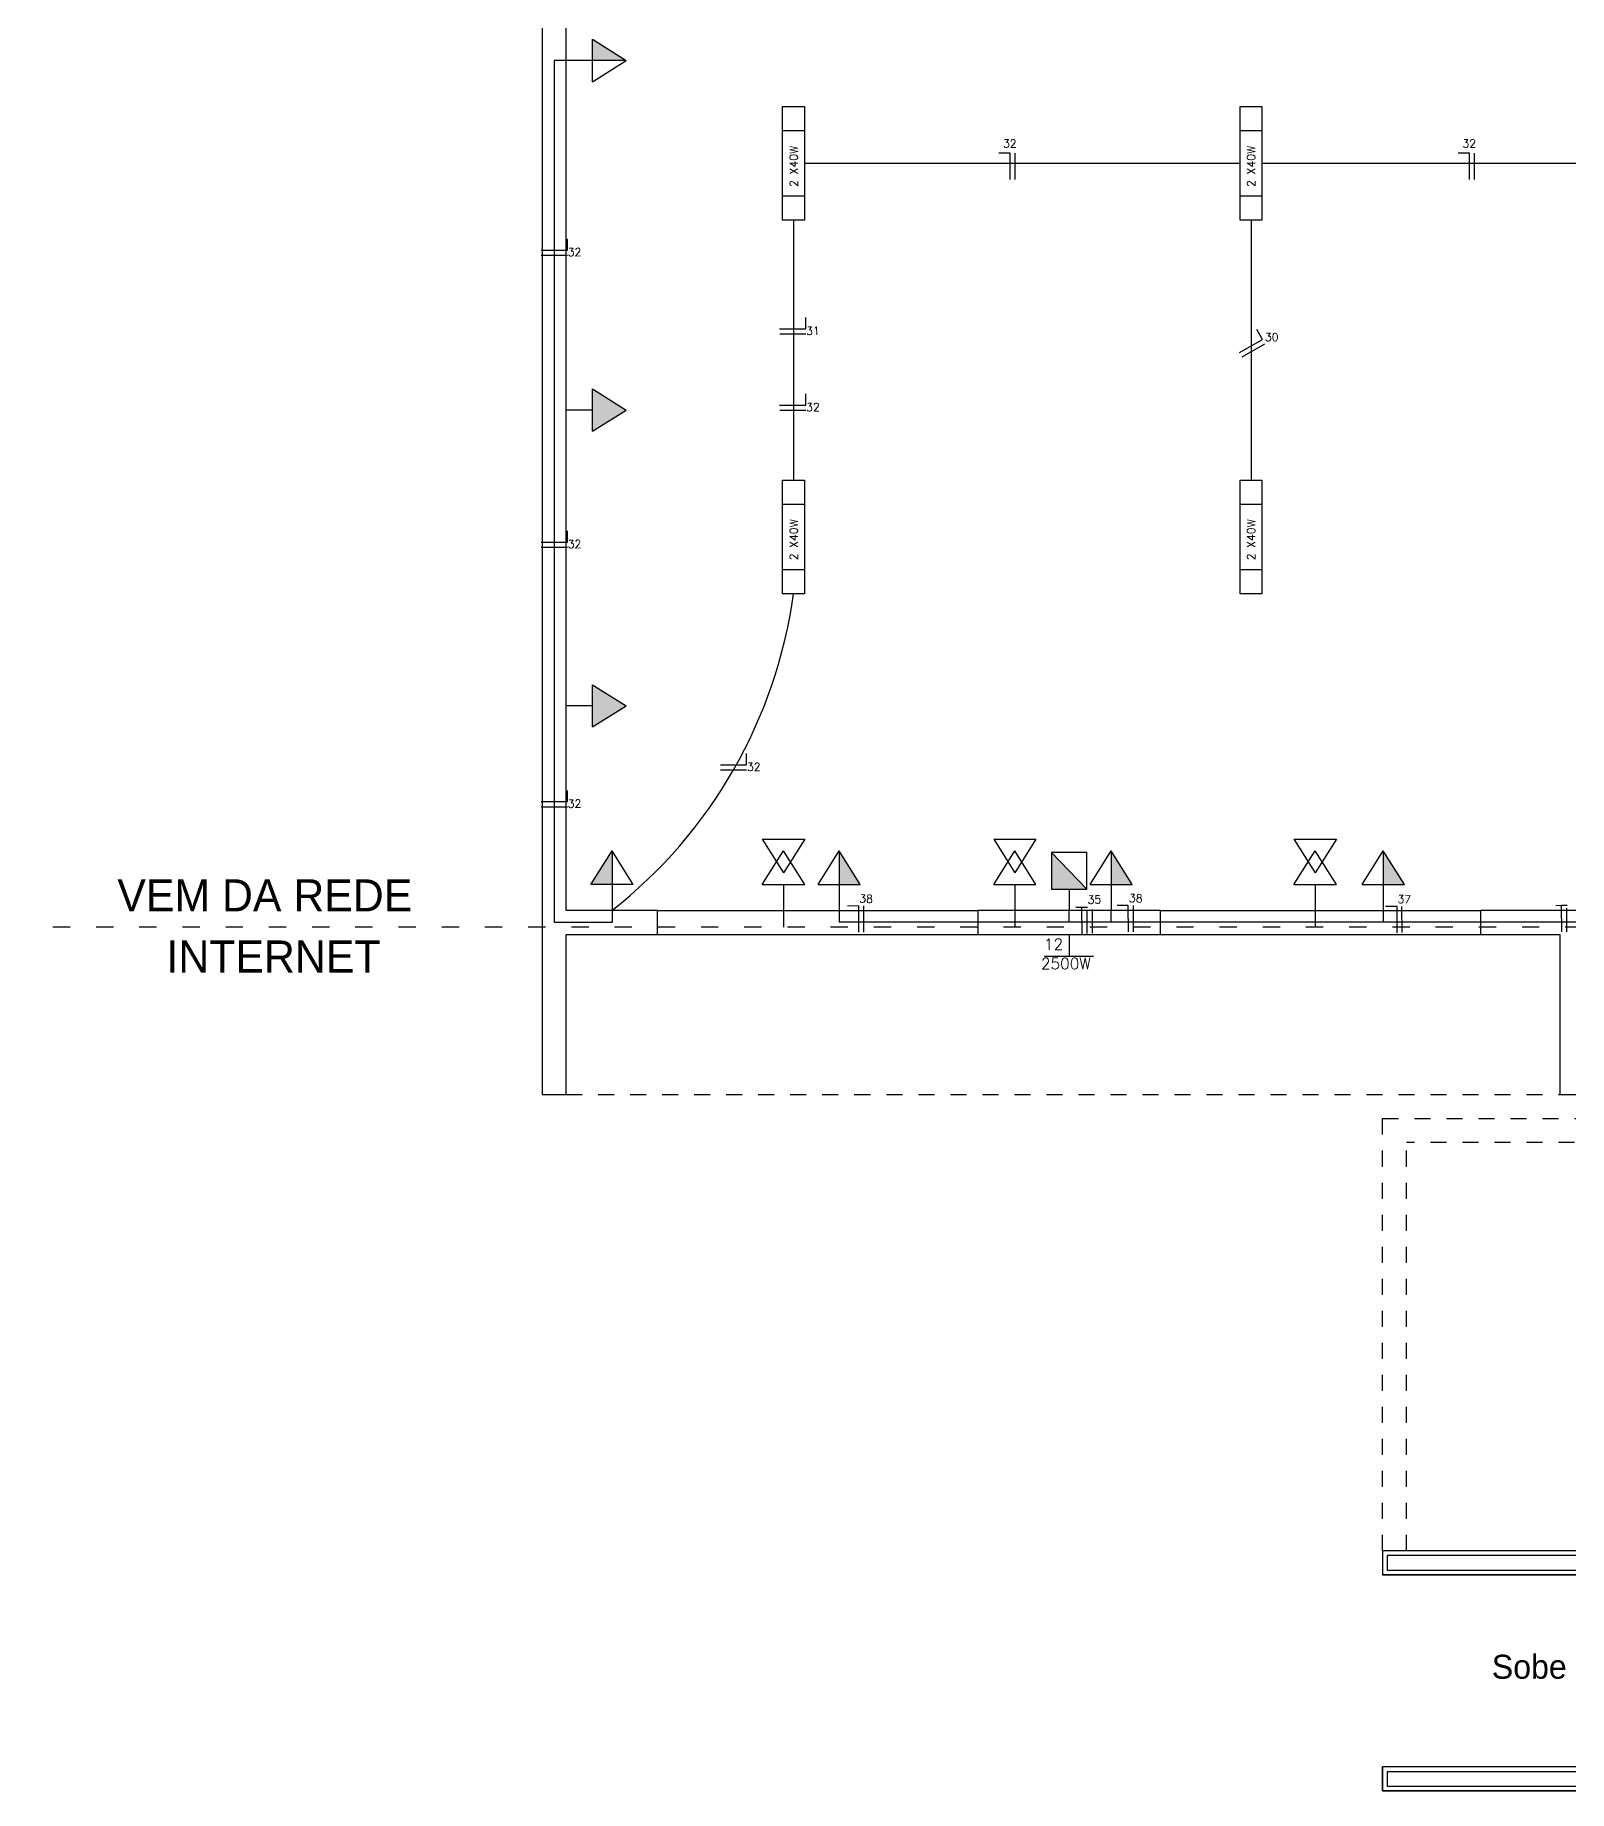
# Model space of a CAD drawing. Header units: millimetres. Extents: x 820 to 987, y 393 to 526.
# Drawn here: x 916.63 to 926.22, y 443.19 to 454.16 of the extents above; entities that cross this region are included whole.
import ezdxf

# ---------------------------------------------------------------- set-up
doc = ezdxf.new("R2010")
doc.units = ezdxf.units.MM
doc.linetypes.add('ACAD_ISO03W100', pattern=[30, 12, -18])
for name, color, linetype in [('can01', 1, 'Continuous'), ('can02', 2, 'Continuous'), ('can03', 3, 'Continuous'), ('Fio internet 02', 3, 'Continuous'), ('pena 01', 1, 'Continuous'), ('pena01', 1, 'Continuous'), ('pena02', 2, 'Continuous'), ('pena04', 4, 'Continuous')]:
    doc.layers.add(name, color=color, linetype=linetype)
doc.styles.add('ROMANS', font='romans', dxfattribs={"height": 0.18})
doc.styles.get("Standard").update_dxf_attribs({"font": 'ERASLGHT.TTF'})

msp = doc.modelspace()

# ---------------------------------------------------------------- hatches: boundary and pattern name
at = {"layer": 'can02'}
for points in [[(920.115, 454.129), (920.326, 453.996), (920.115, 453.996)], [(920.326, 451.812), (920.115, 451.945), (920.115, 451.68)], [(920.326, 449.965), (920.115, 450.097), (920.115, 449.833)], [(920.105, 448.849), (920.238, 449.06), (920.238, 448.849)], [(921.789, 448.849), (921.657, 449.06), (921.657, 448.849)], [(923.489, 448.849), (923.357, 449.06), (923.357, 448.849)], [(925.189, 448.849), (925.057, 449.06), (925.057, 448.849)], [(922.984, 448.82), (923.204, 448.82), (922.984, 449.048)]]:
    msp.add_hatch(color=256, dxfattribs=at).paths.add_polyline_path(points)

# ---------------------------------------------------------------- linework, layer by layer
at = {"layer": 'can01'}
for p, q in [((924.159, 452.173), (924.302, 452.254)), ((924.302, 452.254), (924.267, 452.315)), ((924.176, 452.145), (924.318, 452.226)), ((921.78, 448.715), (921.709, 448.714)), ((921.781, 448.551), (921.78, 448.715)), ((921.812, 448.552), (921.811, 448.715)), ((923.173, 448.705), (923.137, 448.705)), ((923.208, 448.706), (923.173, 448.705)), ((923.175, 448.541), (923.173, 448.705)), ((923.206, 448.542), (923.207, 448.689)), ((923.24, 448.545), (923.24, 448.692)), ((923.464, 448.717), (923.394, 448.717)), ((923.466, 448.553), (923.464, 448.717)), ((923.497, 448.554), (923.496, 448.718)), ((925.143, 448.712), (925.072, 448.711)), ((925.144, 448.547), (925.143, 448.712)), ((925.176, 448.548), (925.174, 448.712)), ((926.171, 448.717), (926.135, 448.716)), ((926.172, 448.553), (926.171, 448.717)), ((926.206, 448.717), (926.171, 448.717)), ((926.204, 448.553), (926.205, 448.7))]:
    msp.add_line(p, q, dxfattribs=at)
at = {"layer": 'can02'}
for p, q in [((920.115, 454.129), (920.326, 453.996)), ((920.115, 453.864), (920.115, 454.129)), ((920.115, 453.996), (919.952, 453.996)), ((920.115, 453.864), (920.326, 453.996)), ((920.326, 453.996), (920.115, 453.996)), ((921.304, 453.709), (921.44, 453.709)), ((921.304, 452.998), (921.304, 453.709)), ((921.44, 453.709), (921.44, 452.998)), ((924.163, 452.998), (924.163, 453.709)), ((924.163, 453.709), (924.299, 453.709)), ((924.299, 453.709), (924.299, 452.998)), ((921.304, 453.559), (921.44, 453.559)), ((924.163, 453.559), (924.299, 453.559)), ((921.44, 453.148), (921.304, 453.148)), ((924.299, 453.148), (924.163, 453.148)), ((921.44, 452.998), (921.304, 452.998)), ((924.299, 452.998), (924.163, 452.998)), ((920.115, 451.68), (920.115, 451.945)), ((920.115, 451.945), (920.326, 451.812)), ((920.115, 451.812), (919.952, 451.812)), ((920.115, 451.68), (920.326, 451.812)), ((921.304, 451.375), (921.44, 451.375)), ((921.304, 450.664), (921.304, 451.375)), ((921.44, 451.375), (921.44, 450.664)), ((924.163, 450.664), (924.163, 451.375)), ((924.163, 451.375), (924.299, 451.375)), ((924.299, 451.375), (924.299, 450.664)), ((921.304, 451.225), (921.44, 451.225)), ((924.163, 451.225), (924.299, 451.225)), ((921.44, 450.814), (921.304, 450.814)), ((924.299, 450.814), (924.163, 450.814)), ((921.44, 450.664), (921.304, 450.664)), ((924.299, 450.664), (924.163, 450.664)), ((920.115, 449.833), (920.115, 450.097)), ((920.115, 450.097), (920.326, 449.965)), ((920.115, 449.965), (919.952, 449.965)), ((920.115, 449.833), (920.326, 449.965)), ((920.105, 448.849), (920.238, 449.06)), ((920.238, 449.06), (920.238, 448.849)), ((920.37, 448.849), (920.238, 449.06)), ((921.177, 449.131), (921.309, 448.921)), ((921.177, 449.131), (921.442, 449.131)), ((921.177, 448.849), (921.309, 449.06)), ((921.442, 449.131), (921.309, 448.921)), ((921.442, 448.849), (921.309, 449.06)), ((921.525, 448.849), (921.657, 449.06)), ((921.789, 448.849), (921.657, 449.06)), ((921.657, 449.06), (921.657, 448.849)), ((922.623, 449.131), (922.755, 448.921)), ((922.623, 449.131), (922.887, 449.131)), ((922.623, 448.849), (922.755, 449.06)), ((922.887, 449.131), (922.755, 448.921)), ((922.887, 448.849), (922.755, 449.06)), ((923.225, 448.849), (923.357, 449.06)), ((923.357, 449.06), (923.357, 448.849)), ((923.489, 448.849), (923.357, 449.06)), ((924.499, 449.131), (924.764, 449.131)), ((924.499, 449.131), (924.632, 448.921)), ((924.499, 448.849), (924.632, 449.06)), ((924.764, 449.131), (924.632, 448.921)), ((924.764, 448.849), (924.632, 449.06)), ((924.925, 448.849), (925.057, 449.06)), ((925.189, 448.849), (925.057, 449.06)), ((925.057, 449.06), (925.057, 448.849)), ((923.204, 448.82), (922.984, 449.048)), ((920.37, 448.849), (920.105, 448.849)), ((920.238, 448.849), (920.238, 448.686)), ((921.177, 448.849), (921.442, 448.849)), ((921.309, 448.849), (921.309, 448.686)), ((921.525, 448.849), (921.789, 448.849)), ((921.657, 448.849), (921.657, 448.686)), ((922.623, 448.849), (922.887, 448.849)), ((922.755, 448.849), (922.755, 448.686)), ((923.225, 448.849), (923.489, 448.849)), ((923.357, 448.849), (923.357, 448.686)), ((924.499, 448.849), (924.764, 448.849)), ((924.632, 448.849), (924.632, 448.686)), ((924.925, 448.849), (925.189, 448.849)), ((925.057, 448.849), (925.057, 448.686)), ((923.094, 448.82), (923.094, 448.686)), ((923.094, 448.536), (923.094, 448.401)), ((922.941, 448.401), (923.246, 448.401))]:
    msp.add_line(p, q, dxfattribs=at)
at = {"layer": 'can02', "color": 2}
msp.add_line((938.852, 443.186), (925.052, 443.186), dxfattribs=at)
at = {"layer": 'can02'}
msp.add_lwpolyline([(922.984, 448.82), (923.204, 448.82), (923.204, 449.048), (922.984, 449.048)], close=True, dxfattribs=at)
at = {"layer": 'can02', "color": 2}
for points in [[(938.852, 446.036), (937.502, 446.036), (937.502, 445.886), (938.702, 445.886), (938.702, 443.336), (925.052, 443.336), (925.052, 443.186), (938.852, 443.186)], [(937.502, 444.686), (925.052, 444.686), (925.052, 444.536), (937.502, 444.536)]]:
    msp.add_lwpolyline(points, close=True, dxfattribs=at)
at = {"layer": 'can03', "ltscale": 0.2}
for p, q in [((937.502, 444.686), (925.052, 444.686)), ((925.052, 444.686), (925.052, 444.536)), ((937.502, 444.536), (925.052, 444.536)), ((938.702, 443.336), (925.052, 443.336)), ((925.052, 443.186), (925.052, 443.336))]:
    msp.add_line(p, q, dxfattribs=at)
at = {"layer": 'Fio internet 02', "linetype": 'ACAD_ISO03W100'}
for p, q in [((921.309, 448.686), (921.309, 448.583)), ((922.755, 448.686), (922.755, 448.583)), ((924.632, 448.686), (924.632, 448.583))]:
    msp.add_line(p, q, dxfattribs=at)
at = {"layer": 'Fio internet 02', "color": 3, "linetype": 'ACAD_ISO03W100', "ltscale": 0.009}
msp.add_line((960.052, 448.583), (916.633, 448.583), dxfattribs=at)
at = {"layer": 'pena 01'}
for p, q in [((919.877, 453.996), (919.877, 448.611)), ((919.952, 453.996), (919.877, 453.996)), ((924.163, 453.353), (921.44, 453.353)), ((922.725, 453.417), (922.654, 453.417)), ((922.725, 453.253), (922.725, 453.417)), ((922.756, 453.253), (922.756, 453.417)), ((927.021, 453.353), (924.299, 453.353)), ((925.596, 453.417), (925.525, 453.417)), ((925.596, 453.253), (925.596, 453.417)), ((925.628, 453.253), (925.627, 453.417)), ((921.372, 452.998), (921.372, 451.375)), ((924.231, 452.998), (924.231, 451.375)), ((919.795, 452.812), (919.959, 452.812)), ((919.959, 452.812), (919.959, 452.883)), ((919.796, 452.781), (919.959, 452.781)), ((921.449, 452.32), (921.449, 452.391)), ((921.285, 452.32), (921.449, 452.32)), ((921.286, 452.289), (921.449, 452.289)), ((921.449, 451.844), (921.449, 451.914)), ((921.285, 451.843), (921.449, 451.844)), ((921.286, 451.812), (921.449, 451.812)), ((919.959, 450.988), (919.959, 451.059)), ((919.795, 450.988), (919.959, 450.988)), ((919.796, 450.957), (919.959, 450.957)), ((921.079, 449.596), (921.079, 449.667)), ((920.915, 449.596), (921.079, 449.596)), ((920.916, 449.565), (921.079, 449.565)), ((919.959, 449.367), (919.959, 449.437)), ((919.795, 449.367), (919.959, 449.367)), ((919.796, 449.335), (919.959, 449.335)), ((920.238, 448.686), (920.238, 448.611)), ((921.657, 448.686), (921.657, 448.613)), ((923.094, 448.613), (923.094, 448.686)), ((923.357, 448.613), (923.357, 448.686)), ((925.057, 448.686), (925.057, 448.613)), ((920.238, 448.611), (919.877, 448.611)), ((923.094, 448.613), (921.657, 448.613)), ((929.377, 448.613), (923.094, 448.613))]:
    msp.add_line(p, q, dxfattribs=at)
at = {"layer": 'pena 01', "linetype": 'ACAD_ISO03W100', "ltscale": 0.005}
for p, q in [((919.952, 447.536), (926.161, 447.536)), ((925.052, 447.386), (938.702, 447.386)), ((925.052, 444.686), (925.052, 447.386)), ((938.852, 447.236), (925.202, 447.236)), ((925.202, 444.686), (925.202, 447.236))]:
    msp.add_line(p, q, dxfattribs=at)
at = {"layer": 'pena 01'}
msp.add_arc((918.359, 451.078), 3.041, 308.1434, 352.1766, dxfattribs=at)
at = {"layer": 'pena01'}
for p, q in [((920.523, 448.686), (922.523, 448.686)), ((923.665, 448.686), (925.665, 448.686)), ((920.523, 448.536), (922.523, 448.536)), ((923.665, 448.536), (925.665, 448.536))]:
    msp.add_line(p, q, dxfattribs=at)
at = {"layer": 'pena04'}
msp.add_lwpolyline([(919.802, 454.686), (919.802, 447.536), (919.952, 447.536), (919.952, 448.536), (920.523, 448.536), (920.523, 448.686), (919.952, 448.686), (919.952, 454.536), (919.952, 454.536), (920.952, 454.536), (920.952, 454.686), (919.802, 454.686)], dxfattribs=at)
for points in [[(923.665, 448.536), (923.665, 448.686), (922.523, 448.686), (922.523, 448.536)], [(926.311, 447.536), (926.311, 448.536), (926.807, 448.536), (926.807, 448.686), (925.665, 448.686), (925.665, 448.536), (926.161, 448.536), (926.161, 447.536)]]:
    msp.add_lwpolyline(points, close=True, dxfattribs=at)
at = {"layer": 'pena04', "color": 4}
for points in [[(938.822, 446.006), (937.532, 446.006), (937.532, 445.916), (938.732, 445.916), (938.732, 443.306), (925.082, 443.306), (925.082, 443.216), (938.822, 443.216)], [(937.472, 444.656), (925.082, 444.656), (925.082, 444.566), (937.472, 444.566)]]:
    msp.add_lwpolyline(points, close=True, dxfattribs=at)

# ---------------------------------------------------------------- texts
at = {"layer": 'can01', "style": 'ROMANS'}
for s, p in [('12', (922.937, 448.44)), ('2500W', (922.918, 448.32))]:
    msp.add_text(s, height=0.07, dxfattribs=at).set_placement(p)
at = {"layer": 'can02', "style": 'ROMANS'}
for p in [(921.398, 453.207), (924.256, 453.207), (921.398, 450.874), (924.256, 450.874)]:
    msp.add_text('2 X40W', height=0.05, rotation=90, dxfattribs=at).set_placement(p)
at = {"layer": 'pena 01', "style": 'ROMANS'}
for s, rotation, p in [('32', 1.076, (922.681, 453.452)), ('32', 1.076, (925.552, 453.452)), ('32', 1.076, (919.961, 452.774)), ('31', 1.076, (921.451, 452.282)), ('30', 359.2924, (924.317, 452.244)), ('32', 1.076, (921.451, 451.805)), ('32', 1.076, (919.961, 450.95)), ('32', 1.076, (921.081, 449.558)), ('32', 1.076, (919.961, 449.328)), ('38', 358.5053, (921.782, 448.736)), ('35', 1.7953, (923.21, 448.728)), ('38', 358.5053, (923.467, 448.739)), ('37', 358.5053, (925.145, 448.733))]:
    msp.add_text(s, height=0.05, rotation=rotation, dxfattribs=at).set_placement(p)
at = {"layer": 'pena02', "char_height": 0.2, "width": 11.6204, "attachment_point": 1}
for s, insert in [('{\\fEras Demi ITC|b0|i0|c0|p34;VEM DA REDE}', (917.147, 448.881)), ('{\\fEras Demi ITC|b0|i0|c0|p34;INTERNET}', (917.454, 448.499)), ('{\\fEras Demi ITC|b0|i0|c0|p34;\\H0.75x;Sobe}', (925.735, 444.037))]:
    msp.add_mtext(s, dxfattribs=dict(at, insert=insert))

doc.saveas('drawing.dxf')
